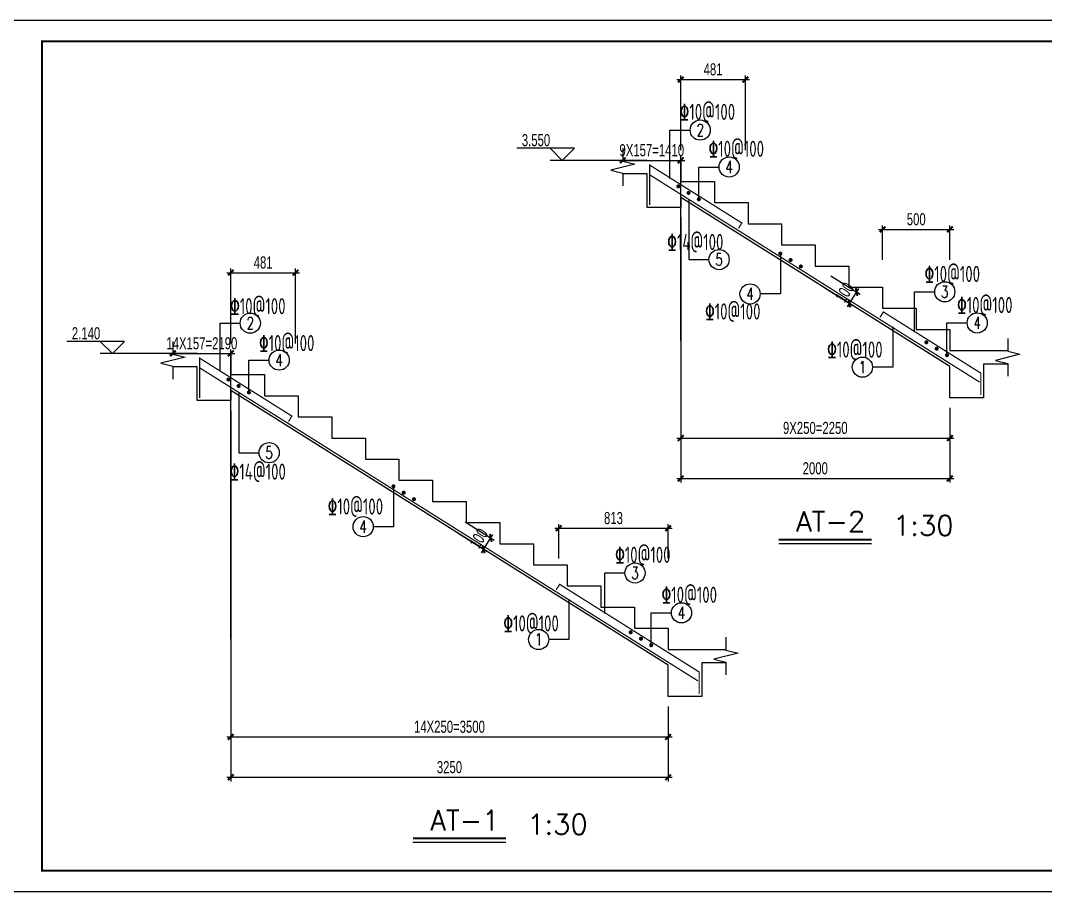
# Model space of a CAD drawing. Header units: millimetres. Extents: x -807114 to 558292, y -468455 to -61603.
# Drawn here: x 473496 to 498885, y -197048 to -175484 of the extents above; entities that cross this region are included whole.
import ezdxf
from ezdxf.enums import TextEntityAlignment as Align

# ---------------------------------------------------------------- set-up
doc = ezdxf.new("R2010")
doc.units = ezdxf.units.MM
doc.header["$LTSCALE"] = 1000
for name, color, linetype in [('DIM', 3, 'Continuous'), ('NUM', 7, 'Continuous'), ('PUB_TITLE', 4, 'Continuous'), ('REIN', 1, 'Continuous'), ('STAIR_DE', 7, 'Continuous'), ('TEXT', 7, 'Continuous'), ('THIN', 7, 'Continuous')]:
    doc.layers.add(name, color=color, linetype=linetype)
doc.styles.add('HCJG_Dim', font='HCJG.shx', dxfattribs={"width": 0.7, "bigfont": 'hztxt.shx'})
doc.styles.add('HCJG_Label', font='HCJG.shx', dxfattribs={"width": 0.7, "bigfont": 'hztxt.shx'})
doc.styles.add('HCJG_Norm', font='txt.shx', dxfattribs={"bigfont": 'hztxt.shx'})
doc.styles.add('HCJG_Num', font='txt.shx', dxfattribs={"width": 0.7, "bigfont": 'hztxt.shx'})
doc.styles.add('TSSD_Norm', font='Tssdeng.shx', dxfattribs={"width": 0.7, "bigfont": 'hztxt.shx'})
doc.dimstyles.new('HCJG_30_100', dxfattribs={"dimtxt": 300, "dimasz": 100, "dimexe": 100, "dimexo": 250, "dimgap": 100, "dimtad": 1, "dimdec": 0, "dimlfac": 0.3, "dimzin": 0, "dimdsep": 46, "dimtxsty": 'HCJG_Dim', "dimblk": 'ArchTick', "dimcen": 0, "dimdle": 100, "dimclrd": 3, "dimclre": 3, "dimclrt": 7, "dimadec": 0, "dimazin": 0, "dimtfac": 1, "dimtdec": 0, "dimtix": 1, "dimtmove": 2, "dimatfit": 3, "dimfxl": 1, "dimtolj": 1, "dimtzin": 0, "dimarcsym": 0})

# ---------------------------------------------------------------- blocks, each defined once
blk = doc.blocks.new('HC_REINO')
at = {"layer": 'NUM'}
blk.add_circle((0, 0), 0.5, dxfattribs=at)
at = {"style": 'HCJG_Num', "width": 0.7}
blk.add_attdef('A', text='', height=0.6, dxfattribs=at).set_placement((0, 0), align=Align.MIDDLE_CENTER)
blk = doc.blocks.new('ArchTick')
at = {"color": 0, "const_width": 0.5}
blk.add_lwpolyline([(-0.71, -0.71), (0.71, 0.71)], dxfattribs=at)
blk = doc.blocks.new('*D10026')
at = {"layer": 'Defpoints', "color": 0}
for p in [(489538, -188054), (486829, -189054), (489538, -189054)]:
    blk.add_point(p, dxfattribs=at)
at = {"layer": 'DIM', "color": 3, "lineweight": -2}
for p, q in [((486729, -188054), (489638, -188054)), ((486829, -188804), (486829, -187954)), ((489538, -188804), (489538, -187954))]:
    blk.add_line(p, q, dxfattribs=at)
at = {"layer": 'DIM', "color": 3, "linetype": 'ByBlock', "lineweight": -2, "xscale": 100, "yscale": 100, "zscale": 100, "rotation": 180}
blk.add_blockref('ArchTick', (486829, -188054), dxfattribs=at)
at = {"layer": 'DIM', "color": 3, "linetype": 'ByBlock', "lineweight": -2, "xscale": 100, "yscale": 100, "zscale": 100}
blk.add_blockref('ArchTick', (489538, -188054), dxfattribs=at)
at = {"layer": 'DIM', "color": 7, "insert": (488184, -187804), "char_height": 300, "attachment_point": 5, "style": 'HCJG_Dim'}
blk.add_mtext('\\A1;813', dxfattribs=at)
blk = doc.blocks.new('_ArchTick')
at = {"color": 0, "linetype": 'ByBlock', "const_width": 0.15}
blk.add_lwpolyline([(-0.5, -0.5), (0.5, 0.5)], dxfattribs=at)
blk = doc.blocks.new('*D10027')
at = {"layer": 'Defpoints', "color": 0}
for p in [(484298, -187764), (484121, -188046), (485145, -188295)]:
    blk.add_point(p, dxfattribs=at)
at = {"layer": 'DIM', "color": 3, "lineweight": -2}
for p, q in [((484510, -187896), (485230, -188349)), ((484333, -188179), (485053, -188631)), ((484915, -188662), (485198, -188211)), ((485145, -188295), (485198, -188211)), ((484968, -188578), (484915, -188662))]:
    blk.add_line(p, q, dxfattribs=at)
at = {"layer": 'DIM', "color": 3, "linetype": 'ByBlock', "lineweight": -2, "xscale": 100, "yscale": 100, "zscale": 100}
for p, rotation in [((485145, -188295), 237.871255057549), ((484968, -188578), 57.87125505754902)]:
    blk.add_blockref('ArchTick', p, dxfattribs=dict(at, rotation=rotation))
at = {"layer": 'DIM', "color": 7, "insert": (484845, -188304), "char_height": 300, "attachment_point": 5, "rotation": 57.8713, "style": 'HCJG_Dim'}
blk.add_mtext('\\A1;100', dxfattribs=at)
blk = doc.blocks.new('*D10028')
at = {"layer": 'Defpoints', "color": 0}
for p in [(477271, -183727), (478704, -183727), (478704, -191054)]:
    blk.add_point(p, dxfattribs=at)
at = {"layer": 'DIM', "color": 3, "lineweight": -2}
for p, q in [((477271, -183477), (477271, -183627)), ((477171, -183727), (478804, -183727)), ((477271, -183727), (477171, -183727)), ((478704, -190804), (478704, -183627)), ((478704, -183727), (478804, -183727))]:
    blk.add_line(p, q, dxfattribs=at)
at = {"layer": 'DIM', "color": 3, "linetype": 'ByBlock', "lineweight": -2, "xscale": 100, "yscale": 100, "zscale": 100}
blk.add_blockref('ArchTick', (477271, -183727), dxfattribs=at)
at = {"layer": 'DIM', "color": 3, "linetype": 'ByBlock', "lineweight": -2, "xscale": 100, "yscale": 100, "zscale": 100, "rotation": 180}
blk.add_blockref('ArchTick', (478704, -183727), dxfattribs=at)
at = {"layer": 'DIM', "color": 7, "insert": (477988, -183477), "char_height": 300, "attachment_point": 5, "style": 'HCJG_Dim'}
blk.add_mtext('\\A1;14X157=2190', dxfattribs=at)
blk = doc.blocks.new('*D10029')
at = {"layer": 'Defpoints', "color": 0}
for p in [(480308, -181727), (478704, -183727), (480308, -183727)]:
    blk.add_point(p, dxfattribs=at)
at = {"layer": 'DIM', "color": 3, "lineweight": -2}
for p, q in [((478604, -181727), (480408, -181727)), ((478704, -183477), (478704, -181627)), ((480308, -183477), (480308, -181627))]:
    blk.add_line(p, q, dxfattribs=at)
at = {"layer": 'DIM', "color": 3, "linetype": 'ByBlock', "lineweight": -2, "xscale": 100, "yscale": 100, "zscale": 100, "rotation": 180}
blk.add_blockref('ArchTick', (478704, -181727), dxfattribs=at)
at = {"layer": 'DIM', "color": 3, "linetype": 'ByBlock', "lineweight": -2, "xscale": 100, "yscale": 100, "zscale": 100}
blk.add_blockref('ArchTick', (480308, -181727), dxfattribs=at)
at = {"layer": 'DIM', "color": 7, "insert": (479506, -181477), "char_height": 300, "attachment_point": 5, "style": 'HCJG_Dim'}
blk.add_mtext('\\A1;481', dxfattribs=at)
blk = doc.blocks.new('*D10030')
at = {"layer": 'Defpoints', "color": 0}
for p in [(478704, -184894), (489538, -192221), (489538, -194221)]:
    blk.add_point(p, dxfattribs=at)
at = {"layer": 'DIM', "color": 3, "lineweight": -2}
for p, q in [((478704, -185144), (478704, -194321)), ((489538, -192471), (489538, -194321)), ((478604, -194221), (489638, -194221))]:
    blk.add_line(p, q, dxfattribs=at)
at = {"layer": 'DIM', "color": 3, "linetype": 'ByBlock', "lineweight": -2, "xscale": 100, "yscale": 100, "zscale": 100, "rotation": 180}
blk.add_blockref('ArchTick', (478704, -194221), dxfattribs=at)
at = {"layer": 'DIM', "color": 3, "linetype": 'ByBlock', "lineweight": -2, "xscale": 100, "yscale": 100, "zscale": 100}
blk.add_blockref('ArchTick', (489538, -194221), dxfattribs=at)
at = {"layer": 'DIM', "color": 7, "insert": (484121, -193971), "char_height": 300, "attachment_point": 5, "style": 'HCJG_Dim'}
blk.add_mtext('\\A1;3250', dxfattribs=at)
blk = doc.blocks.new('*D10031')
at = {"layer": 'Defpoints', "color": 0}
for p in [(478704, -192221), (489538, -192221), (489538, -193221)]:
    blk.add_point(p, dxfattribs=at)
at = {"layer": 'DIM', "color": 3, "lineweight": -2}
for p, q in [((478704, -192471), (478704, -193321)), ((489538, -192471), (489538, -193321)), ((478604, -193221), (489638, -193221))]:
    blk.add_line(p, q, dxfattribs=at)
at = {"layer": 'DIM', "color": 3, "linetype": 'ByBlock', "lineweight": -2, "xscale": 100, "yscale": 100, "zscale": 100, "rotation": 180}
blk.add_blockref('ArchTick', (478704, -193221), dxfattribs=at)
at = {"layer": 'DIM', "color": 3, "linetype": 'ByBlock', "lineweight": -2, "xscale": 100, "yscale": 100, "zscale": 100}
blk.add_blockref('ArchTick', (489538, -193221), dxfattribs=at)
at = {"layer": 'DIM', "color": 7, "insert": (484121, -192971), "char_height": 300, "attachment_point": 5, "style": 'HCJG_Dim'}
blk.add_mtext('\\A1;14X250=3500', dxfattribs=at)
blk = doc.blocks.new('*D10032')
at = {"layer": 'Defpoints', "color": 0}
for p in [(496516, -180656), (494850, -181656), (496516, -181656)]:
    blk.add_point(p, dxfattribs=at)
at = {"layer": 'DIM', "color": 3, "lineweight": -2}
for p, q in [((494750, -180656), (496616, -180656)), ((494850, -181406), (494850, -180556)), ((496516, -181406), (496516, -180556))]:
    blk.add_line(p, q, dxfattribs=at)
at = {"layer": 'DIM', "color": 3, "linetype": 'ByBlock', "lineweight": -2, "xscale": 100, "yscale": 100, "zscale": 100, "rotation": 180}
blk.add_blockref('ArchTick', (494850, -180656), dxfattribs=at)
at = {"layer": 'DIM', "color": 3, "linetype": 'ByBlock', "lineweight": -2, "xscale": 100, "yscale": 100, "zscale": 100}
blk.add_blockref('ArchTick', (496516, -180656), dxfattribs=at)
at = {"layer": 'DIM', "color": 7, "insert": (495683, -180406), "char_height": 300, "attachment_point": 5, "style": 'HCJG_Dim'}
blk.add_mtext('\\A1;500', dxfattribs=at)
blk = doc.blocks.new('*D10033')
at = {"layer": 'Defpoints', "color": 0}
for p in [(493360, -181674), (493183, -181957), (494207, -182206)]:
    blk.add_point(p, dxfattribs=at)
at = {"layer": 'DIM', "color": 3, "lineweight": -2}
for p, q in [((493572, -181807), (494292, -182259)), ((493395, -182090), (494114, -182542)), ((493977, -182573), (494260, -182121)), ((494207, -182206), (494260, -182121)), ((494030, -182488), (493977, -182573))]:
    blk.add_line(p, q, dxfattribs=at)
at = {"layer": 'DIM', "color": 3, "linetype": 'ByBlock', "lineweight": -2, "xscale": 100, "yscale": 100, "zscale": 100}
for p, rotation in [((494207, -182206), 237.871255057549), ((494030, -182488), 57.87125505754902)]:
    blk.add_blockref('ArchTick', p, dxfattribs=dict(at, rotation=rotation))
at = {"layer": 'DIM', "color": 7, "insert": (493907, -182214), "char_height": 300, "attachment_point": 5, "rotation": 57.8713, "style": 'HCJG_Dim'}
blk.add_mtext('\\A1;100', dxfattribs=at)
blk = doc.blocks.new('*D10034')
at = {"layer": 'Defpoints', "color": 0}
for p in [(488416, -178946), (489850, -178946), (489850, -183656)]:
    blk.add_point(p, dxfattribs=at)
at = {"layer": 'DIM', "color": 3, "lineweight": -2}
for p, q in [((488416, -178696), (488416, -178846)), ((488316, -178946), (489950, -178946)), ((488416, -178946), (488316, -178946)), ((489850, -183406), (489850, -178846)), ((489850, -178946), (489950, -178946))]:
    blk.add_line(p, q, dxfattribs=at)
at = {"layer": 'DIM', "color": 3, "linetype": 'ByBlock', "lineweight": -2, "xscale": 100, "yscale": 100, "zscale": 100}
blk.add_blockref('ArchTick', (488416, -178946), dxfattribs=at)
at = {"layer": 'DIM', "color": 3, "linetype": 'ByBlock', "lineweight": -2, "xscale": 100, "yscale": 100, "zscale": 100, "rotation": 180}
blk.add_blockref('ArchTick', (489850, -178946), dxfattribs=at)
at = {"layer": 'DIM', "color": 7, "insert": (489133, -178696), "char_height": 300, "attachment_point": 5, "style": 'HCJG_Dim'}
blk.add_mtext('\\A1;9X157=1410', dxfattribs=at)
blk = doc.blocks.new('*D10035')
at = {"layer": 'Defpoints', "color": 0}
for p in [(489850, -180113), (496516, -184823), (496516, -186823)]:
    blk.add_point(p, dxfattribs=at)
at = {"layer": 'DIM', "color": 3, "lineweight": -2}
for p, q in [((489850, -180363), (489850, -186923)), ((496516, -185073), (496516, -186923)), ((489750, -186823), (496616, -186823))]:
    blk.add_line(p, q, dxfattribs=at)
at = {"layer": 'DIM', "color": 3, "linetype": 'ByBlock', "lineweight": -2, "xscale": 100, "yscale": 100, "zscale": 100, "rotation": 180}
blk.add_blockref('ArchTick', (489850, -186823), dxfattribs=at)
at = {"layer": 'DIM', "color": 3, "linetype": 'ByBlock', "lineweight": -2, "xscale": 100, "yscale": 100, "zscale": 100}
blk.add_blockref('ArchTick', (496516, -186823), dxfattribs=at)
at = {"layer": 'DIM', "color": 7, "insert": (493183, -186573), "char_height": 300, "attachment_point": 5, "style": 'HCJG_Dim'}
blk.add_mtext('\\A1;2000', dxfattribs=at)
blk = doc.blocks.new('*D10036')
at = {"layer": 'Defpoints', "color": 0}
for p in [(489850, -184823), (496516, -184823), (496516, -185823)]:
    blk.add_point(p, dxfattribs=at)
at = {"layer": 'DIM', "color": 3, "lineweight": -2}
for p, q in [((489850, -185073), (489850, -185923)), ((496516, -185073), (496516, -185923)), ((489750, -185823), (496616, -185823))]:
    blk.add_line(p, q, dxfattribs=at)
at = {"layer": 'DIM', "color": 3, "linetype": 'ByBlock', "lineweight": -2, "xscale": 100, "yscale": 100, "zscale": 100, "rotation": 180}
blk.add_blockref('ArchTick', (489850, -185823), dxfattribs=at)
at = {"layer": 'DIM', "color": 3, "linetype": 'ByBlock', "lineweight": -2, "xscale": 100, "yscale": 100, "zscale": 100}
blk.add_blockref('ArchTick', (496516, -185823), dxfattribs=at)
at = {"layer": 'DIM', "color": 7, "insert": (493183, -185573), "char_height": 300, "attachment_point": 5, "style": 'HCJG_Dim'}
blk.add_mtext('\\A1;9X250=2250', dxfattribs=at)
blk = doc.blocks.new('*D10037')
at = {"layer": 'Defpoints', "color": 0}
for p in [(491453, -176946), (489850, -178946), (491453, -178946)]:
    blk.add_point(p, dxfattribs=at)
at = {"layer": 'DIM', "color": 3, "lineweight": -2}
for p, q in [((489750, -176946), (491553, -176946)), ((489850, -178696), (489850, -176846)), ((491453, -178696), (491453, -176846))]:
    blk.add_line(p, q, dxfattribs=at)
at = {"layer": 'DIM', "color": 3, "linetype": 'ByBlock', "lineweight": -2, "xscale": 100, "yscale": 100, "zscale": 100, "rotation": 180}
blk.add_blockref('ArchTick', (489850, -176946), dxfattribs=at)
at = {"layer": 'DIM', "color": 3, "linetype": 'ByBlock', "lineweight": -2, "xscale": 100, "yscale": 100, "zscale": 100}
blk.add_blockref('ArchTick', (491453, -176946), dxfattribs=at)
at = {"layer": 'DIM', "color": 7, "insert": (490651, -176696), "char_height": 300, "attachment_point": 5, "style": 'HCJG_Dim'}
blk.add_mtext('\\A1;481', dxfattribs=at)

msp = doc.modelspace()

# ---------------------------------------------------------------- linework, layer by layer
at = {"layer": 'NUM', "const_width": 50}
for points in [[(494582.4, -188337.2), (492277.7, -188337.2)], [(485520.6, -195734.7), (483215.9, -195734.7)]]:
    msp.add_lwpolyline(points, dxfattribs=at)
at = {"layer": 'NUM'}
for points in [[(494576.6, -188437.2), (492277.7, -188437.2)], [(485514.8, -195834.7), (483215.9, -195834.7)]]:
    msp.add_lwpolyline(points, dxfattribs=at)
at = {"layer": 'PUB_TITLE'}
for points in [[(472900.2, -197047.7), (503397.3, -197047.7), (503397.3, -175484.1), (472900.2, -175484.1)], [(474025.3, -196534.3), (502883.9, -196534.3), (502883.9, -175997.5), (474025.3, -175997.5)]]:
    msp.add_lwpolyline(points, close=True, dxfattribs=at)
at = {"layer": 'PUB_TITLE', "const_width": 51.3}
msp.add_lwpolyline([(474025.3, -196534.3), (502883.9, -196534.3), (502883.9, -175997.5), (474025.3, -175997.5)], close=True, dxfattribs=at)
at = {"layer": 'REIN', "const_width": 30}
for points in [[(489081.2, -180048), (489081.2, -179063.9), (491363.7, -180497.3), (491279.5, -180631.4)], [(497254.1, -184436.6), (489083.3, -179305.3)], [(494785.8, -182833.4), (494870, -182699.3), (497284.6, -184215.6), (497284.6, -184758)], [(477936.1, -184828.9), (477936.1, -183844.8), (480218.6, -185278.2), (480134.3, -185412.2)], [(490275.7, -191834.1), (477938.2, -184086.2)], [(486765.7, -189576.7), (486849.9, -189442.7), (490306.1, -191613.1), (490306.1, -192155.5)]]:
    msp.add_lwpolyline(points, dxfattribs=at)
at = {"layer": 'REIN', "const_width": 50}
for points in [[(489765.2, -179591.8, 1), (489815.2, -179591.8, 1)], [(490019.3, -179751.4, 1), (490069.3, -179751.4, 1)], [(490273.4, -179910.9, 1), (490323.4, -179910.9, 1)], [(492292.2, -181253.6, 1), (492342.2, -181253.6, 1)], [(492546.2, -181413.1, 1), (492596.2, -181413.1, 1)], [(492800.3, -181572.7, 1), (492850.3, -181572.7, 1)], [(495911.3, -183451.6, 1), (495961.3, -183451.6, 1)], [(496165.4, -183611.1, 1), (496215.4, -183611.1, 1)], [(496419.4, -183770.7, 1), (496469.4, -183770.7, 1)], [(478620.1, -184372.7, 1), (478670.1, -184372.7, 1)], [(478874.2, -184532.2, 1), (478924.2, -184532.2, 1)], [(479128.2, -184691.8, 1), (479178.2, -184691.8, 1)], [(482709.6, -187015.7, 1), (482759.6, -187015.7, 1)], [(482963.6, -187175.2, 1), (483013.6, -187175.2, 1)], [(483217.7, -187334.8, 1), (483267.7, -187334.8, 1)], [(488585.6, -190631, 1), (488635.6, -190631, 1)], [(488839.7, -190790.6, 1), (488889.7, -190790.6, 1)], [(489093.8, -190950.1, 1), (489143.8, -190950.1, 1)]]:
    msp.add_lwpolyline(points, format="xyb", close=True, dxfattribs=at)
at = {"layer": 'STAIR_DE'}
for p, q in [((488416.2, -178946.4), (489016.2, -178946.4)), ((489016.2, -178946.4), (489849.6, -178946.4)), ((489849.6, -178946.4), (489849.6, -179469.7)), ((489016.2, -179279.7), (488416.2, -179279.7)), ((489016.2, -180113), (489016.2, -179279.7)), ((489849.6, -179469.7), (490682.9, -179469.7)), ((490682.9, -179469.7), (490682.9, -179993)), ((489849.6, -179863.3), (489849.6, -180113)), ((496516.2, -184050), (489849.6, -179863.3)), ((490682.9, -179993), (491516.2, -179993)), ((491516.2, -179993), (491516.2, -180516.4)), ((489849.6, -180113), (489016.2, -180113)), ((491516.2, -180516.4), (492349.6, -180516.4)), ((492349.6, -180516.4), (492349.6, -181039.7)), ((492349.6, -181039.7), (493182.9, -181039.7)), ((493182.9, -181039.7), (493182.9, -181563)), ((493182.9, -181563), (494016.2, -181563)), ((494016.2, -181563), (494016.2, -182086.4)), ((494016.2, -182086.4), (494849.6, -182086.4)), ((494849.6, -182086.4), (494849.6, -182609.7)), ((494849.6, -182609.7), (495682.9, -182609.7)), ((495682.9, -182609.7), (495682.9, -183133)), ((495682.9, -183133), (496516.2, -183133)), ((496516.2, -183133), (496516.2, -183656.4)), ((477271.1, -183727.2), (477871.1, -183727.2)), ((477871.1, -183727.2), (478704.4, -183727.2)), ((478704.4, -183727.2), (478704.4, -184250.5)), ((496516.2, -183656.4), (497949.6, -183656.4)), ((477871.1, -184060.5), (477271.1, -184060.5)), ((477871.1, -184893.9), (477871.1, -184060.5)), ((496516.2, -184823), (496516.2, -184050)), ((497349.6, -183989.7), (497349.6, -184823)), ((497949.6, -183989.7), (497349.6, -183989.7)), ((478704.4, -184250.5), (479537.8, -184250.5)), ((479537.8, -184250.5), (479537.8, -184773.9)), ((478704.4, -184644.2), (478704.4, -184893.9)), ((489537.8, -191447.5), (478704.4, -184644.2)), ((479537.8, -184773.9), (480371.1, -184773.9)), ((480371.1, -184773.9), (480371.1, -185297.2)), ((497349.6, -184823), (496516.2, -184823)), ((478704.4, -184893.9), (477871.1, -184893.9)), ((480371.1, -185297.2), (481204.4, -185297.2)), ((481204.4, -185297.2), (481204.4, -185820.5)), ((481204.4, -185820.5), (482037.8, -185820.5)), ((482037.8, -185820.5), (482037.8, -186343.9)), ((482037.8, -186343.9), (482871.1, -186343.9)), ((482871.1, -186343.9), (482871.1, -186867.2)), ((482871.1, -186867.2), (483704.4, -186867.2)), ((483704.4, -186867.2), (483704.4, -187390.5)), ((483704.4, -187390.5), (484537.8, -187390.5)), ((484537.8, -187390.5), (484537.8, -187913.9)), ((484537.8, -187913.9), (485371.1, -187913.9)), ((485371.1, -187913.9), (485371.1, -188437.2)), ((485371.1, -188437.2), (486204.4, -188437.2)), ((486204.4, -188437.2), (486204.4, -188960.5)), ((486204.4, -188960.5), (487037.8, -188960.5)), ((487037.8, -188960.5), (487037.8, -189483.9)), ((487037.8, -189483.9), (487871.1, -189483.9)), ((487871.1, -189483.9), (487871.1, -190007.2)), ((487871.1, -190007.2), (488704.4, -190007.2)), ((488704.4, -190007.2), (488704.4, -190530.5)), ((488704.4, -190530.5), (489537.8, -190530.5)), ((489537.8, -190530.5), (489537.8, -191053.9)), ((489537.8, -191053.9), (490971.1, -191053.9)), ((490371.1, -191387.2), (490371.1, -192220.5)), ((490971.1, -191387.2), (490371.1, -191387.2)), ((489537.8, -192220.5), (489537.8, -191447.5)), ((490371.1, -192220.5), (489537.8, -192220.5))]:
    msp.add_line(p, q, dxfattribs=at)
at = {"layer": 'TEXT'}
for p, q in [((489582.9, -178196.7), (490082.9, -178196.7)), ((489582.9, -179396.7), (489582.9, -178196.7)), ((490298.4, -179110.9), (490798.4, -179110.9)), ((490298.4, -179910.9), (490298.4, -179110.9)), ((490049.6, -179903.3), (490049.6, -181403.3)), ((492317.2, -181253.6), (492317.2, -182253.6)), ((490049.6, -181403.3), (490549.6, -181403.3)), ((492317.2, -182253.6), (491817.2, -182253.6)), ((495640.3, -182200.8), (496140.3, -182200.8)), ((495640.3, -183200.8), (495640.3, -182200.8)), ((478437.8, -182977.6), (478937.8, -182977.6)), ((478437.8, -184177.6), (478437.8, -182977.6)), ((496444.4, -182970.7), (496944.4, -182970.7)), ((496444.4, -183770.7), (496444.4, -182970.7)), ((495100.4, -183066.4), (495100.4, -184066.4)), ((479153.2, -184691.8), (479153.2, -183891.8)), ((479153.2, -183891.8), (479653.2, -183891.8)), ((495100.4, -184066.4), (494600.4, -184066.4)), ((478904.4, -184684.2), (478904.4, -186184.2)), ((478904.4, -186184.2), (479404.4, -186184.2)), ((482734.6, -187015.7), (482734.6, -188015.7)), ((482734.6, -188015.7), (482234.6, -188015.7)), ((487967.4, -189162.2), (488467.4, -189162.2)), ((487967.4, -190162.2), (487967.4, -189162.2)), ((487080.3, -189809.7), (487080.3, -190809.7)), ((489118.8, -190150.1), (489618.8, -190150.1)), ((489118.8, -190950.1), (489118.8, -190150.1)), ((487080.3, -190809.7), (486580.3, -190809.7))]:
    msp.add_line(p, q, dxfattribs=at)
at = {"layer": 'THIN'}
for p, q in [((487216.2, -178646.4), (485787.8, -178646.4)), ((486916.2, -178946.4), (486616.2, -178646.4)), ((486916.2, -178946.4), (487216.2, -178646.4)), ((489016.2, -178946.4), (486616.2, -178946.4)), ((476071.1, -183427.2), (474642.6, -183427.2)), ((475771.1, -183727.2), (475471.1, -183427.2)), ((475771.1, -183727.2), (476071.1, -183427.2)), ((477871.1, -183727.2), (475471.1, -183727.2))]:
    msp.add_line(p, q, dxfattribs=at)
for points in [[(488416.2, -178646.4), (488416.2, -178963), (488716.2, -179038), (488116.2, -179188), (488416.2, -179263), (488416.2, -179579.7)], [(477271.1, -183427.2), (477271.1, -183743.9), (477571.1, -183818.9), (476971.1, -183968.9), (477271.1, -184043.9), (477271.1, -184360.5)], [(497949.6, -183356.4), (497949.6, -183673), (498249.6, -183748), (497649.6, -183898), (497949.6, -183973), (497949.6, -184289.7)], [(490971.1, -190753.9), (490971.1, -191070.5), (491271.1, -191145.5), (490671.1, -191295.5), (490971.1, -191370.5), (490971.1, -191687.2)]]:
    msp.add_lwpolyline(points, dxfattribs=at)

# ---------------------------------------------------------------- block references
at = {"layer": 'NUM'}
ref = msp.add_blockref('HC_REINO', (490332.9, -178196.7), dxfattribs=dict(at, xscale=500, yscale=500, zscale=500))
ref.add_attrib('A', '2', dxfattribs={"color": 0, "height": 300, "style": 'HCJG_Num', "width": 0.7}).set_placement((490332.9, -178196.7), align=Align.MIDDLE_CENTER)
ref = msp.add_blockref('HC_REINO', (491048.4, -179110.9), dxfattribs=dict(at, xscale=500, yscale=500, zscale=500))
ref.add_attrib('A', '4', dxfattribs={"color": 0, "height": 300, "style": 'HCJG_Num', "width": 0.7}).set_placement((491048.4, -179110.9), align=Align.MIDDLE_CENTER)
ref = msp.add_blockref('HC_REINO', (490799.6, -181403.3), dxfattribs=dict(at, xscale=500, yscale=500, zscale=500))
ref.add_attrib('A', '5', dxfattribs={"color": 0, "height": 300, "style": 'HCJG_Num', "width": 0.7}).set_placement((490799.6, -181403.3), align=Align.MIDDLE_CENTER)
ref = msp.add_blockref('HC_REINO', (491567.2, -182253.6), dxfattribs=dict(at, xscale=500, yscale=500, zscale=500))
ref.add_attrib('A', '4', dxfattribs={"color": 0, "height": 300, "style": 'HCJG_Num', "width": 0.7}).set_placement((491567.2, -182253.6), align=Align.MIDDLE_CENTER)
ref = msp.add_blockref('HC_REINO', (496390.3, -182200.8), dxfattribs=dict(at, xscale=500, yscale=500, zscale=500))
ref.add_attrib('A', '3', dxfattribs={"color": 0, "height": 300, "style": 'HCJG_Num', "width": 0.7}).set_placement((496390.3, -182200.8), align=Align.MIDDLE_CENTER)
ref = msp.add_blockref('HC_REINO', (479187.8, -182977.6), dxfattribs=dict(at, xscale=500, yscale=500, zscale=500))
ref.add_attrib('A', '2', dxfattribs={"color": 0, "height": 300, "style": 'HCJG_Num', "width": 0.7}).set_placement((479187.8, -182977.6), align=Align.MIDDLE_CENTER)
ref = msp.add_blockref('HC_REINO', (497194.4, -182970.7), dxfattribs=dict(at, xscale=500, yscale=500, zscale=500))
ref.add_attrib('A', '4', dxfattribs={"color": 0, "height": 300, "style": 'HCJG_Num', "width": 0.7}).set_placement((497194.4, -182970.7), align=Align.MIDDLE_CENTER)
ref = msp.add_blockref('HC_REINO', (479903.2, -183891.8), dxfattribs=dict(at, xscale=500, yscale=500, zscale=500))
ref.add_attrib('A', '4', dxfattribs={"color": 0, "height": 300, "style": 'HCJG_Num', "width": 0.7}).set_placement((479903.2, -183891.8), align=Align.MIDDLE_CENTER)
ref = msp.add_blockref('HC_REINO', (494350.4, -184066.4), dxfattribs=dict(at, xscale=500, yscale=500, zscale=500))
ref.add_attrib('A', '1', dxfattribs={"color": 0, "height": 300, "style": 'HCJG_Num', "width": 0.7}).set_placement((494350.4, -184066.4), align=Align.MIDDLE_CENTER)
ref = msp.add_blockref('HC_REINO', (479654.4, -186184.2), dxfattribs=dict(at, xscale=500, yscale=500, zscale=500))
ref.add_attrib('A', '5', dxfattribs={"color": 0, "height": 300, "style": 'HCJG_Num', "width": 0.7}).set_placement((479654.4, -186184.2), align=Align.MIDDLE_CENTER)
ref = msp.add_blockref('HC_REINO', (481984.6, -188015.7), dxfattribs=dict(at, xscale=500, yscale=500, zscale=500))
ref.add_attrib('A', '4', dxfattribs={"color": 0, "height": 300, "style": 'HCJG_Num', "width": 0.7}).set_placement((481984.6, -188015.7), align=Align.MIDDLE_CENTER)
ref = msp.add_blockref('HC_REINO', (488717.4, -189162.2), dxfattribs=dict(at, xscale=500, yscale=500, zscale=500))
ref.add_attrib('A', '3', dxfattribs={"color": 0, "height": 300, "style": 'HCJG_Num', "width": 0.7}).set_placement((488717.4, -189162.2), align=Align.MIDDLE_CENTER)
ref = msp.add_blockref('HC_REINO', (489868.8, -190150.1), dxfattribs=dict(at, xscale=500, yscale=500, zscale=500))
ref.add_attrib('A', '4', dxfattribs={"color": 0, "height": 300, "style": 'HCJG_Num', "width": 0.7}).set_placement((489868.8, -190150.1), align=Align.MIDDLE_CENTER)
ref = msp.add_blockref('HC_REINO', (486330.3, -190809.7), dxfattribs=dict(at, xscale=500, yscale=500, zscale=500))
ref.add_attrib('A', '1', dxfattribs={"color": 0, "height": 300, "style": 'HCJG_Num', "width": 0.7}).set_placement((486330.3, -190809.7), align=Align.MIDDLE_CENTER)

# ---------------------------------------------------------------- texts
at = {"layer": 'NUM', "style": 'HCJG_Norm'}
for s, p in [('AT-2', (492707, -188137.2)), ('1:30', (495108.1, -188237.2)), ('AT-1', (483645.2, -195534.7)), ('1:30', (486046.3, -195634.7))]:
    msp.add_text(s, height=500, dxfattribs=at).set_placement(p)
at = {"layer": 'TEXT', "style": 'TSSD_Norm', "width": 0.7}
for s, p in [('%%13110@100', (489824, -177945.4)), ('%%13110@100', (490539.5, -178859.6)), ('%%13114@100', (489516.1, -181168)), ('%%13110@100', (495890.3, -181958.3)), ('%%13110@100', (478687.8, -182756.5)), ('%%13110@100', (496694.4, -182728.2)), ('%%13110@100', (479403.2, -183670.7)), ('%%13114@100', (478677.2, -186853.4)), ('%%13110@100', (488224.6, -188912.6)), ('%%13110@100', (489375.9, -189900.6))]:
    msp.add_text(s, height=400, dxfattribs=at).set_placement(p)
for p in [(491825, -182887.2), (494850.4, -183831.1), (482477.4, -187716.2), (486830.3, -190610)]:
    msp.add_text('%%13110@100', height=400, dxfattribs=at).set_placement(p, align=Align.RIGHT)
at = {"layer": 'THIN', "style": 'HCJG_Label', "width": 0.7}
for s, p in [('3.550', (486616.2, -178596.4)), ('2.140', (475471.1, -183377.2))]:
    msp.add_text(s, height=300, dxfattribs=at).set_placement(p, align=Align.RIGHT)

# ---------------------------------------------------------------- dimensions: what is measured, and where the dimension line sits
at = {"layer": 'DIM'}
for base, p1, p2, picture, middle in [((491453.3, -176946.4), (489849.6, -178946.4), (491453.3, -178946.4), '*D10037', (490651.4, -176696.4)), ((496516.2, -186823), (489849.6, -180113), (496516.2, -184823), '*D10035', (493182.9, -186573)), ((496516.2, -180656.4), (494849.6, -181656.4), (496516.2, -181656.4), '*D10032', (495682.9, -180406.4)), ((480308.2, -181727.2), (478704.4, -183727.2), (480308.2, -183727.2), '*D10029', (479506.3, -181477.2)), ((489537.8, -194220.5), (478704.4, -184893.9), (489537.8, -192220.5), '*D10030', (484121.1, -193970.5)), ((489537.7713, -188053.8722), (486829.438, -189053.8722), (489537.7713, -189053.8722), '*D10026', (488183.6046, -187803.8722))]:
    dim = msp.add_linear_dim(base=base, p1=p1, p2=p2, dimstyle='HCJG_30_100', dxfattribs=at)
    dim.commit()
    dim.dimension.update_dxf_attribs({"geometry": picture, "text_midpoint": middle})
for base, p1, p2, text, picture, middle in [((489849.6, -178946.4), (488416.2, -178946.4), (489849.6, -183656.4), '9X157=1410', '*D10034', (489132.9, -178696.4)), ((478704.4, -183727.2), (477271.1, -183727.2), (478704.4, -191053.9), '14X157=2190', '*D10028', (477987.8, -183477.2)), ((496516.2, -185823), (489849.6, -184823), (496516.2, -184823), '9X250=2250', '*D10036', (493182.9, -185573)), ((489537.8, -193220.5), (478704.4, -192220.5), (489537.8, -192220.5), '14X250=3500', '*D10031', (484121.1, -192970.5))]:
    dim = msp.add_linear_dim(base=base, p1=p1, p2=p2, text=text, dimstyle='HCJG_30_100', override={"dimtxsty": 'HCJG_Dim'}, dxfattribs=at)
    dim.commit()
    dim.dimension.update_dxf_attribs({"geometry": picture, "text_midpoint": middle})
for p1, p2, picture, middle in [((493182.9, -181956.6), (493360.2, -181674.3), '*D10033', (493906.7, -182214.4)), ((484121.1, -188045.8), (484298.4, -187763.5), '*D10027', (484844.9, -188303.5))]:
    dim = msp.add_aligned_dim(p1=p1, p2=p2, distance=-1000, dimstyle='HCJG_30_100', dxfattribs=at)
    dim.commit()
    dim.dimension.update_dxf_attribs({"geometry": picture, "text_midpoint": middle})

doc.saveas('drawing.dxf')
